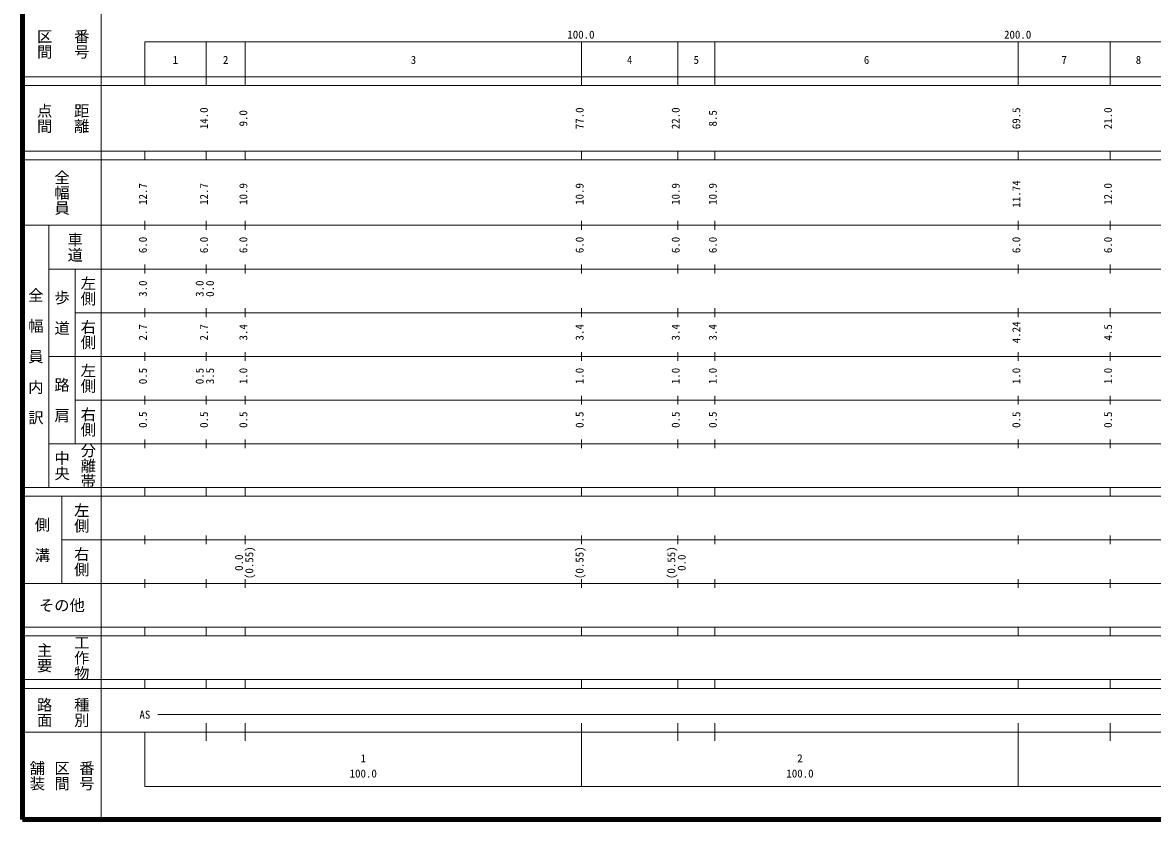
# Model space of a CAD drawing. Units: millimetres on the paper, enlarged 1000 times. Extents: x 40000 to 680000, y 20000 to 380000.
# Drawn here: x 40000 to 298700, y 20000 to 202409 of the extents above; entities that cross this region are included whole.
import ezdxf
from ezdxf.enums import TextEntityAlignment as Align

# ---------------------------------------------------------------- set-up
doc = ezdxf.new("R2010")
doc.units = ezdxf.units.MM
doc.header["$LTSCALE"] = 1000
doc.layers.add('M-TTL', color=2, linetype='Continuous', lineweight=140)
doc.layers.add('M-TTL-BAND', color=7, linetype='Continuous', lineweight=13)
doc.styles.add('@ＭＳ ゴシック', font='')
doc.styles.add('ＭＳ ゴシック', font='')
doc.styles.get('@ＭＳ ゴシック').set_extended_font_data('@MS Gothic')
doc.styles.get('ＭＳ ゴシック').set_extended_font_data('MS Gothic')

msp = doc.modelspace()

# ---------------------------------------------------------------- linework, layer by layer
at = {"layer": 'M-TTL'}
for p, q in [((40000, 380000), (40000, 20000)), ((40000, 20000), (680000, 20000))]:
    msp.add_line(p, q, dxfattribs=at)
at = {"layer": 'M-TTL-BAND'}
for p, q in [((58000, 370000), (58000, 20000)), ((68000, 198000), (579000, 198000)), ((68000, 198000), (68000, 188000)), ((82000, 188000), (82000, 198000)), ((91000, 188000), (91000, 198000)), ((168000, 188000), (168000, 198000)), ((190000, 188000), (190000, 198000)), ((198500, 188000), (198500, 198000)), ((268000, 188000), (268000, 198000)), ((289000, 188000), (289000, 198000)), ((40000, 190000), (579000, 190000)), ((40000, 188000), (579000, 188000)), ((40000, 173000), (579000, 173000)), ((40000, 171000), (579000, 171000)), ((68000, 171000), (68000, 173000)), ((82000, 171000), (82000, 173000)), ((91000, 171000), (91000, 173000)), ((168000, 171000), (168000, 173000)), ((190000, 171000), (190000, 173000)), ((198500, 171000), (198500, 173000)), ((268000, 171000), (268000, 173000)), ((289000, 171000), (289000, 173000)), ((40000, 156000), (579000, 156000)), ((46000, 96000), (46000, 156000)), ((68000, 155000), (68000, 157000)), ((82000, 155000), (82000, 157000)), ((91000, 155000), (91000, 157000)), ((168000, 155000), (168000, 157000)), ((190000, 155000), (190000, 157000)), ((198500, 155000), (198500, 157000)), ((268000, 155000), (268000, 157000)), ((289000, 155000), (289000, 157000)), ((46000, 146000), (579000, 146000)), ((52000, 146000), (52000, 106000)), ((68000, 145000), (68000, 147000)), ((82000, 145000), (82000, 147000)), ((91000, 145000), (91000, 147000)), ((168000, 145000), (168000, 147000)), ((190000, 145000), (190000, 147000)), ((198500, 145000), (198500, 147000)), ((268000, 145000), (268000, 147000)), ((289000, 145000), (289000, 147000)), ((52000, 136000), (579000, 136000)), ((68000, 135000), (68000, 137000)), ((82000, 135000), (82000, 137000)), ((91000, 135000), (91000, 137000)), ((168000, 135000), (168000, 137000)), ((190000, 135000), (190000, 137000)), ((198500, 135000), (198500, 137000)), ((268000, 135000), (268000, 137000)), ((289000, 135000), (289000, 137000)), ((68000, 125000), (68000, 127000)), ((82000, 125000), (82000, 127000)), ((91000, 125000), (91000, 127000)), ((168000, 125000), (168000, 127000)), ((190000, 125000), (190000, 127000)), ((198500, 125000), (198500, 127000)), ((268000, 125000), (268000, 127000)), ((289000, 125000), (289000, 127000)), ((46000, 126000), (579000, 126000)), ((68000, 115000), (68000, 117000)), ((82000, 115000), (82000, 117000)), ((91000, 115000), (91000, 117000)), ((168000, 115000), (168000, 117000)), ((190000, 115000), (190000, 117000)), ((198500, 115000), (198500, 117000)), ((268000, 115000), (268000, 117000)), ((289000, 115000), (289000, 117000)), ((52000, 116000), (579000, 116000)), ((68000, 105000), (68000, 107000)), ((82000, 105000), (82000, 107000)), ((91000, 105000), (91000, 107000)), ((168000, 105000), (168000, 107000)), ((190000, 105000), (190000, 107000)), ((198500, 105000), (198500, 107000)), ((268000, 105000), (268000, 107000)), ((289000, 105000), (289000, 107000)), ((46000, 106000), (579000, 106000)), ((40000, 96000), (579000, 96000)), ((68000, 94000), (68000, 96000)), ((82000, 94000), (82000, 96000)), ((91000, 94000), (91000, 96000)), ((168000, 94000), (168000, 96000)), ((190000, 94000), (190000, 96000)), ((198500, 94000), (198500, 96000)), ((268000, 94000), (268000, 96000)), ((289000, 94000), (289000, 96000)), ((40000, 94000), (579000, 94000)), ((49000, 94000), (49000, 74000)), ((49000, 84000), (579000, 84000)), ((68000, 83000), (68000, 85000)), ((82000, 83000), (82000, 85000)), ((91000, 83000), (91000, 85000)), ((168000, 83000), (168000, 85000)), ((190000, 83000), (190000, 85000)), ((198500, 83000), (198500, 85000)), ((268000, 83000), (268000, 85000)), ((289000, 83000), (289000, 85000)), ((40000, 74000), (579000, 74000)), ((68000, 73000), (68000, 75000)), ((82000, 73000), (82000, 75000)), ((91000, 73000), (91000, 75000)), ((168000, 73000), (168000, 75000)), ((190000, 73000), (190000, 75000)), ((198500, 73000), (198500, 75000)), ((268000, 73000), (268000, 75000)), ((289000, 73000), (289000, 75000)), ((40000, 64000), (579000, 64000)), ((68000, 62000), (68000, 64000)), ((82000, 62000), (82000, 64000)), ((91000, 62000), (91000, 64000)), ((168000, 62000), (168000, 64000)), ((190000, 62000), (190000, 64000)), ((198500, 62000), (198500, 64000)), ((268000, 62000), (268000, 64000)), ((289000, 62000), (289000, 64000)), ((40000, 62000), (579000, 62000)), ((40000, 52000), (579000, 52000)), ((68000, 50000), (68000, 52000)), ((82000, 50000), (82000, 52000)), ((91000, 50000), (91000, 52000)), ((168000, 50000), (168000, 52000)), ((190000, 50000), (190000, 52000)), ((198500, 50000), (198500, 52000)), ((268000, 50000), (268000, 52000)), ((289000, 50000), (289000, 52000)), ((40000, 50000), (579000, 50000)), ((71000, 44000), (565000, 44000)), ((82000, 38000), (82000, 42000)), ((91000, 38000), (91000, 42000)), ((168000, 27500), (168000, 42000)), ((190000, 38000), (190000, 42000)), ((198500, 38000), (198500, 42000)), ((268000, 27500), (268000, 42000)), ((289000, 38000), (289000, 42000)), ((40000, 40000), (579000, 40000)), ((68000, 40000), (68000, 27500)), ((68000, 27500), (579000, 27500))]:
    msp.add_line(p, q, dxfattribs=at)

# ---------------------------------------------------------------- texts
at = {"layer": 'M-TTL-BAND', "style": '@ＭＳ ゴシック'}
for s, p in [('区間', (45000, 197500)), ('番号', (53500, 197500)), ('点間', (45000, 180500)), ('距離', (53500, 180500)), ('全幅員', (49000, 163500)), ('車道', (52000, 151000)), ('左側', (55000, 141000)), ('全\u3000幅\u3000員\u3000内\u3000訳', (43000, 126000)), ('歩\u3000道', (49000, 136000)), ('右側', (55000, 131000)), ('左側', (55000, 121000)), ('路\u3000肩', (49000, 116000)), ('右側', (55000, 111000)), ('中央', (49000, 101000)), ('分離帯', (55000, 101000)), ('左側', (53500, 89000)), ('側\u3000溝', (44500, 84000)), ('右側', (53500, 79000)), ('主要', (45000, 57000)), ('工作物', (53500, 57000)), ('路面', (45000, 44500)), ('種別', (53500, 44500)), ('舗装', (43333, 30000)), ('区間', (49000, 30000)), ('番号', (54667, 30000))]:
    msp.add_text(s, height=2566, rotation=270, dxfattribs=at).set_placement(p, align=Align.MIDDLE_CENTER)
at = {"layer": 'M-TTL-BAND', "style": 'ＭＳ ゴシック'}
for s, p in [('100.0', (167844, 198195)), ('200.0', (267844, 198195)), ('1', (75000, 192405)), ('2', (86500, 192405)), ('3', (129500, 192405)), ('4', (179000, 192405)), ('5', (194250, 192405)), ('6', (233250, 192405)), ('7', (278500, 192405)), ('8', (295500, 192405)), ('AS', (68000, 42500)), ('1', (118000, 32523)), ('2', (218000, 32523)), ('100.0', (118000, 29033)), ('100.0', (218000, 29033))]:
    msp.add_text(s, height=1833, dxfattribs=at).set_placement(p, align=Align.BOTTOM_CENTER)
for s, p in [('14.0', (83000, 180500)), ('9.0', (92000, 180500)), ('77.0', (169000, 180500)), ('22.0', (191000, 180500)), ('8.5', (199500, 180500)), ('69.5', (269000, 180500)), ('21.0', (290000, 180500)), ('11.74', (269000, 163174)), ('12.7', (69000, 163174)), ('12.7', (83000, 163174)), ('10.9', (92000, 163174)), ('10.9', (169000, 163174)), ('10.9', (191000, 163174)), ('10.9', (199500, 163174)), ('12.0', (290000, 163174)), ('6.0', (69000, 151500)), ('6.0', (83000, 151500)), ('6.0', (92000, 151500)), ('6.0', (169000, 151500)), ('6.0', (191000, 151500)), ('6.0', (199500, 151500)), ('6.0', (269000, 151500)), ('6.0', (290000, 151500)), ('3.0', (69000, 141500)), ('3.0', (82000, 141500)), ('0.0', (84370, 141500)), ('2.7', (69000, 131500)), ('2.7', (83000, 131500)), ('3.4', (92000, 131500)), ('3.4', (169000, 131500)), ('3.4', (191000, 131500)), ('3.4', (199500, 131500)), ('4.24', (269000, 131500)), ('4.5', (290000, 131500)), ('0.5', (69000, 121500)), ('0.5', (82000, 121500)), ('3.5', (84370, 121500)), ('1.0', (92000, 121500)), ('1.0', (169000, 121500)), ('1.0', (191000, 121500)), ('1.0', (199500, 121500)), ('1.0', (269000, 121500)), ('1.0', (290000, 121500)), ('0.5', (69000, 111500)), ('0.5', (83000, 111500)), ('0.5', (92000, 111500)), ('0.5', (169000, 111500)), ('0.5', (191000, 111500)), ('0.5', (199500, 111500)), ('0.5', (269000, 111500)), ('0.5', (290000, 111500)), ('0.0', (91000, 78764)), ('(0.55)', (93370, 78764)), ('(0.55)', (169000, 78764)), ('(0.55)', (190000, 78764)), ('0.0', (192370, 78764))]:
    msp.add_text(s, height=1833, rotation=90, dxfattribs=at).set_placement(p, align=Align.BOTTOM_CENTER)
msp.add_text('その他', height=2566, dxfattribs=at).set_placement((49000, 69000), align=Align.MIDDLE_CENTER)

doc.saveas('drawing.dxf')
